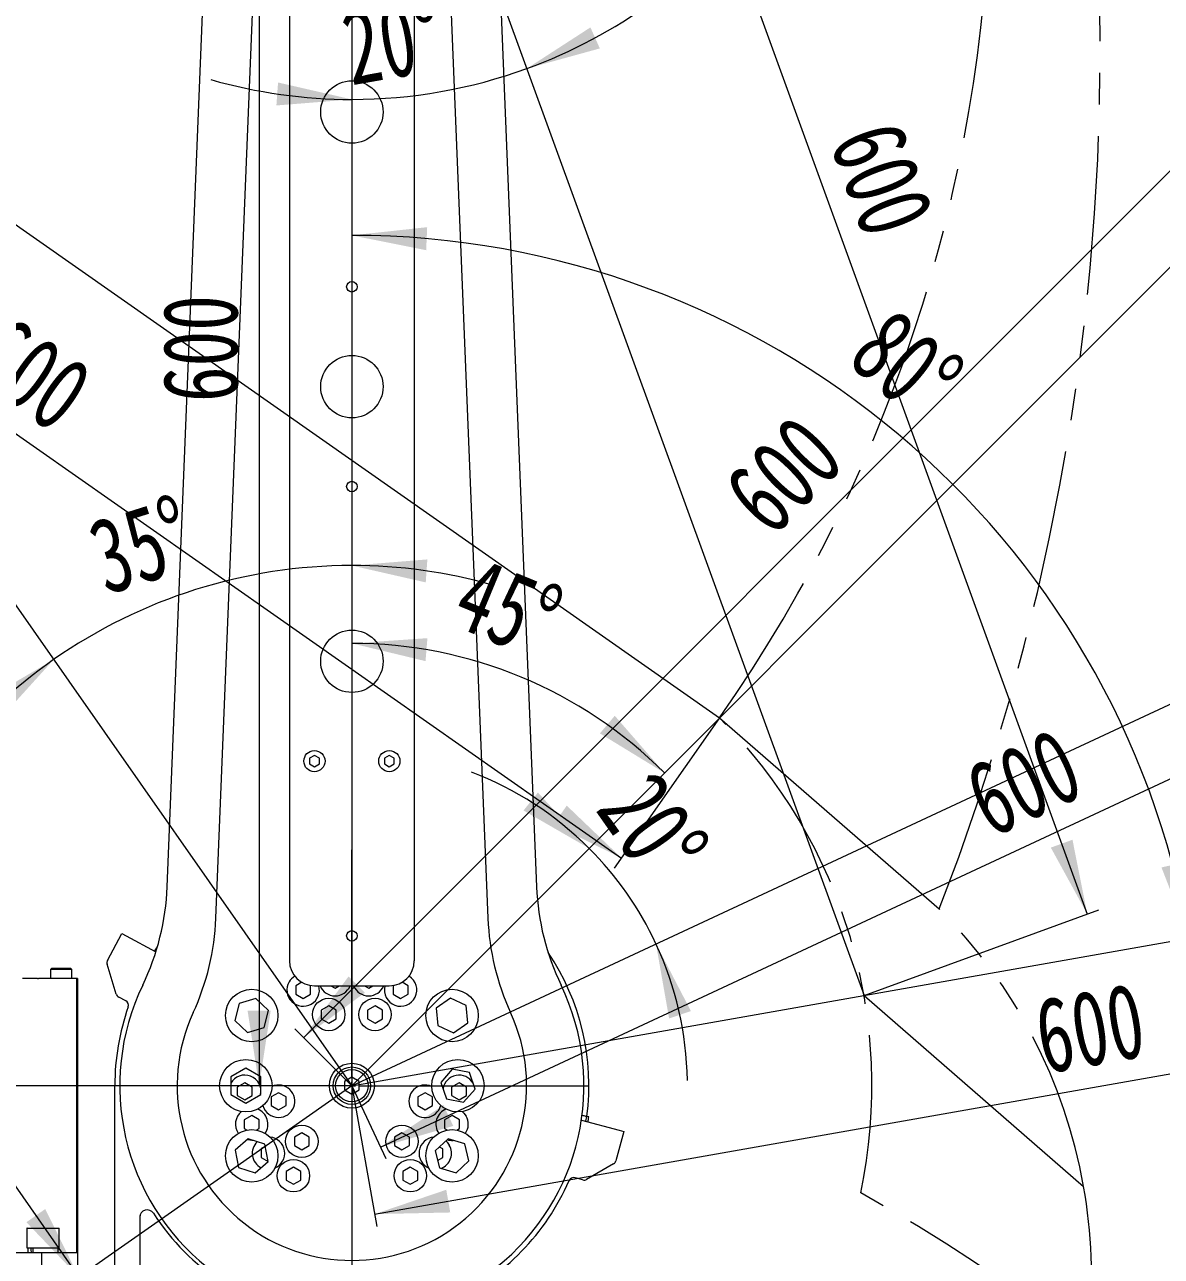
# Paper-space layout '草迹图' of a CAD drawing. Header units: millimetres. Extents: x 0 to 420, y 0 to 297.
# Drawn here: x 94.66 to 140.21, y 183.64 to 232.98 of the extents above; entities that cross this region are included whole.
import ezdxf

# ---------------------------------------------------------------- set-up
doc = ezdxf.new("R2010")
doc.units = ezdxf.units.MM
doc.linetypes.add('CENTERX2', pattern=[20.32, 12.7, -2.54, 2.54, -2.54])
doc.linetypes.add('PHANTOM', pattern=[12.7, 6.35, -1.27, 1.27, -1.27, 1.27, -1.27])
doc.layers.get('0').update_dxf_attribs({"lineweight": 18})
for name, color, linetype, lineweight in [('中心线层', 1, 'CENTERX2', 18), ('双点划线层', 7, 'PHANTOM', 18), ('标注层', 7, 'Continuous', 15), ('细实线层', 7, 'Continuous', 18)]:
    doc.layers.add(name, color=color, linetype=linetype, lineweight=lineweight)
doc.styles.add('SLDTEXTSTYLE6', font='', dxfattribs={"width": 0.7})
doc.styles.get('SLDTEXTSTYLE6').set_extended_font_data('宋体')
doc.dimstyles.new('SLDDIMSTYLE0', dxfattribs={"dimtxt": 3, "dimasz": 3, "dimexe": 0, "dimexo": 0.0625, "dimgap": 0.75, "dimtad": 1, "dimdec": 4, "dimlfac": 10, "dimzin": 12, "dimdsep": 46, "dimtxsty": 'SLDTEXTSTYLE6', "dimcen": 0.09, "dimdle": 6, "dimazin": 3, "dimtfac": 1, "dimtdec": 3, "dimtofl": 0, "dimtmove": 0, "dimatfit": 3, "dimfxl": 1, "dimfrac": 2, "dimtolj": 1, "dimarcsym": 0})
doc.dimstyles.new('SLDDIMSTYLE19', dxfattribs={"dimtxt": 3, "dimasz": 3, "dimexe": 0, "dimexo": 0.0625, "dimgap": 0.75, "dimtad": 1, "dimlfac": 10, "dimrnd": 1e-09, "dimzin": 4, "dimdsep": 46, "dimtxsty": 'SLDTEXTSTYLE6', "dimcen": 0.09, "dimdle": 6, "dimadec": 0, "dimazin": 1, "dimtfac": 1, "dimtdec": 3, "dimtofl": 0, "dimtmove": 0, "dimatfit": 3, "dimfxl": 1, "dimfrac": 2, "dimtolj": 1, "dimarcsym": 0})
doc.dimstyles.new('SLDDIMSTYLE5', dxfattribs={"dimtxt": 3, "dimasz": 3, "dimexe": 0, "dimexo": 0.0625, "dimgap": 0.75, "dimtad": 1, "dimdec": 6, "dimlfac": 10, "dimrnd": 1e-09, "dimzin": 12, "dimdsep": 46, "dimtxsty": 'SLDTEXTSTYLE6', "dimcen": 0.09, "dimdle": 6, "dimadec": 0, "dimazin": 3, "dimtfac": 1, "dimtdec": 3, "dimtofl": 0, "dimtmove": 0, "dimatfit": 3, "dimfxl": 1, "dimfrac": 2, "dimtolj": 1, "dimarcsym": 0})

# ---------------------------------------------------------------- blocks, each defined once
blk = doc.blocks.new('*X43')
at = {"layer": '标注层'}
for points in [[(107.775, 211.312), (110.735, 210.637), (110.8, 211.558)], [(95.825, 207.544), (93.206, 206.011), (93.788, 205.294)]]:
    blk.add_hatch(color=256, dxfattribs=at).paths.add_polyline_path(points, flags=0)
for start, end in [(90, 125), (74.2632, 90), (125, 140.7368)]:
    blk.add_arc((107.775, 190.478), 20.834, start, end, dxfattribs=at)
at = {"layer": '标注层', "insert": (97.017, 212.986), "char_height": 3, "width": 9.36911, "attachment_point": 1, "rotation": 17.5, "style": 'SLDTEXTSTYLE6'}
blk.add_mtext('35%%D', dxfattribs=at)
blk = doc.blocks.new('*X45')
at = {"layer": '标注层'}
for points in [[(87.263, 229.892), (89.163, 232.26), (88.363, 232.721)], [(83.095, 225.724), (80.266, 224.625), (80.728, 223.825)]]:
    blk.add_hatch(color=256, dxfattribs=at).paths.add_polyline_path(points, flags=0)
for start, end in [(325, 344.2383), (305, 325), (280.0331, 305)]:
    blk.add_arc((73.361, 239.627), 16.972, start, end, dxfattribs=at)
at = {"layer": '标注层', "insert": (74.952, 226.159), "char_height": 3, "width": 9.65298, "attachment_point": 1, "rotation": 21.6583, "style": 'SLDTEXTSTYLE6'}
blk.add_mtext('20%%D', dxfattribs=at)
blk = doc.blocks.new('*X47')
at = {"layer": '标注层'}
for points in [[(114.785, 231.219), (117.711, 232.026), (117.333, 232.868)], [(107.775, 229.983), (104.817, 230.661), (104.75, 229.741)]]:
    blk.add_hatch(color=256, dxfattribs=at).paths.add_polyline_path(points, flags=0)
for start, end in [(290, 305.9928), (270, 290), (254.0072, 270)]:
    blk.add_arc((107.775, 250.478), 20.495, start, end, dxfattribs=at)
at = {"layer": '标注层', "insert": (107.224, 233.497), "char_height": 3, "width": 8.8583, "attachment_point": 1, "rotation": 10, "style": 'SLDTEXTSTYLE6'}
blk.add_mtext('20%%D', dxfattribs=at)
blk = doc.blocks.new('*X48')
at = {"layer": '标注层'}
for points in [[(107.775, 208.195), (110.726, 207.484), (110.803, 208.404)], [(120.303, 203.006), (118.309, 205.295), (117.714, 204.589)]]:
    blk.add_hatch(color=256, dxfattribs=at).paths.add_polyline_path(points, flags=0)
blk.add_arc((107.775, 190.478), 17.717, 45, 90, dxfattribs=at)
at = {"layer": '标注层', "insert": (112.809, 211.755), "char_height": 3, "width": 9.78194, "attachment_point": 1, "rotation": 337.5, "style": 'SLDTEXTSTYLE6'}
blk.add_mtext('45%%D', dxfattribs=at)
blk = doc.blocks.new('*X51')
at = {"layer": '标注层'}
for points in [[(117.282, 199.985), (115.23, 202.221), (114.653, 201.501)], [(119.96, 196.16), (120.486, 193.171), (121.36, 193.467)]]:
    blk.add_hatch(color=256, dxfattribs=at).paths.add_polyline_path(points, flags=0)
for start, end in [(45, 69.1112), (25, 45), (0.8888, 25)]:
    blk.add_arc((107.775, 190.478), 13.445, start, end, dxfattribs=at)
at = {"layer": '标注层', "insert": (119.954, 203.268), "char_height": 3, "width": 9.68399, "attachment_point": 1, "rotation": 305, "style": 'SLDTEXTSTYLE6'}
blk.add_mtext('20%%D', dxfattribs=at)
blk = doc.blocks.new('*X57')
at = {"layer": '标注层'}
for points in [[(107.775, 224.537), (110.752, 223.944), (110.793, 224.866)], [(141.316, 196.392), (141.117, 199.421), (140.216, 199.221)]]:
    blk.add_hatch(color=256, dxfattribs=at).paths.add_polyline_path(points, flags=0)
blk.add_arc((107.775, 190.478), 34.059, 10, 90, dxfattribs=at)
at = {"layer": '标注层', "insert": (129.479, 221.775), "char_height": 3, "width": 10.12593, "attachment_point": 1, "rotation": 320, "style": 'SLDTEXTSTYLE6'}
blk.add_mtext('80%%D', dxfattribs=at)
blk = doc.blocks.new('*X59')
at = {"layer": '标注层'}
for points in [[(62.417, 231.965), (63.76, 229.242), (64.516, 229.772)], [(96.832, 182.815), (95.489, 185.538), (94.733, 185.008)]]:
    blk.add_hatch(color=256, dxfattribs=at).paths.add_polyline_path(points, flags=0)
for p, q in [((73.361, 239.627), (62.008, 231.678)), ((62.417, 231.965), (96.832, 182.815)), ((107.775, 190.478), (96.422, 182.529))]:
    blk.add_line(p, q, dxfattribs=at)
at = {"layer": '标注层', "insert": (81.29, 211.753), "char_height": 3, "width": 9.6915, "attachment_point": 1, "rotation": 305, "style": 'SLDTEXTSTYLE6'}
blk.add_mtext('600', dxfattribs=at)
blk = doc.blocks.new('*X60')
at = {"layer": '标注层'}
for points in [[(104.058, 250.478), (103.597, 247.478), (104.52, 247.478)], [(104.058, 190.478), (104.52, 193.478), (103.597, 193.478)]]:
    blk.add_hatch(color=256, dxfattribs=at).paths.add_polyline_path(points, flags=0)
for p, q in [((107.775, 250.478), (103.558, 250.478)), ((104.058, 250.478), (104.058, 190.478)), ((107.775, 190.478), (103.558, 190.478))]:
    blk.add_line(p, q, dxfattribs=at)
at = {"layer": '标注层', "insert": (100.191, 217.859), "char_height": 3, "width": 8.42346, "attachment_point": 1, "rotation": 90, "style": 'SLDTEXTSTYLE6'}
blk.add_mtext('600', dxfattribs=at)
blk = doc.blocks.new('*X61')
at = {"layer": '标注层'}
for points in [[(148.273, 234.833), (145.825, 233.038), (146.478, 232.385)], [(105.847, 192.407), (108.294, 194.202), (107.642, 194.854)]]:
    blk.add_hatch(color=256, dxfattribs=at).paths.add_polyline_path(points, flags=0)
for p, q in [((150.202, 232.904), (147.919, 235.187)), ((105.847, 192.407), (148.273, 234.833)), ((107.775, 190.478), (105.493, 192.76))]:
    blk.add_line(p, q, dxfattribs=at)
at = {"layer": '标注层', "insert": (122.474, 214.503), "char_height": 3, "width": 10.15153, "attachment_point": 1, "rotation": 45, "style": 'SLDTEXTSTYLE6'}
blk.add_mtext('600', dxfattribs=at)
blk = doc.blocks.new('*X62')
at = {"layer": '标注层'}
for points in [[(116.721, 253.734), (117.313, 250.757), (118.181, 251.073)], [(137.242, 197.352), (136.65, 200.329), (135.782, 200.014)]]:
    blk.add_hatch(color=256, dxfattribs=at).paths.add_polyline_path(points, flags=0)
for p, q in [((107.775, 250.478), (117.191, 253.905)), ((116.721, 253.734), (137.242, 197.352)), ((128.296, 194.096), (137.712, 197.523))]:
    blk.add_line(p, q, dxfattribs=at)
at = {"layer": '标注层', "insert": (129.72, 229.327), "char_height": 3, "width": 8.45615, "attachment_point": 1, "rotation": 290, "style": 'SLDTEXTSTYLE6'}
blk.add_mtext('600', dxfattribs=at)
blk = doc.blocks.new('*X63')
at = {"layer": '标注层'}
for points in [[(163.302, 213.373), (160.388, 212.524), (160.778, 211.687)], [(108.923, 188.016), (111.837, 188.866), (111.447, 189.702)]]:
    blk.add_hatch(color=256, dxfattribs=at).paths.add_polyline_path(points, flags=0)
for p, q in [((162.154, 215.835), (163.513, 212.92)), ((108.923, 188.016), (163.302, 213.373)), ((107.775, 190.478), (109.134, 187.563))]:
    blk.add_line(p, q, dxfattribs=at)
at = {"layer": '标注层', "insert": (132.105, 203.093), "char_height": 3, "width": 10.14163, "attachment_point": 1, "rotation": 25, "style": 'SLDTEXTSTYLE6'}
blk.add_mtext('600', dxfattribs=at)
blk = doc.blocks.new('*X65')
at = {"layer": '标注层'}
for points in [[(69.429, 234.012), (71.621, 231.913), (72.151, 232.669)], [(118.578, 199.597), (116.385, 201.696), (115.856, 200.94)]]:
    blk.add_hatch(color=256, dxfattribs=at).paths.add_polyline_path(points, flags=0)
for p, q in [((73.361, 239.627), (69.142, 233.602)), ((69.429, 234.012), (118.578, 199.597)), ((122.51, 205.213), (118.291, 199.188))]:
    blk.add_line(p, q, dxfattribs=at)
at = {"layer": '标注层', "insert": (94.076, 221.475), "char_height": 3, "width": 10.3031, "attachment_point": 1, "rotation": 325, "style": 'SLDTEXTSTYLE6'}
blk.add_mtext('600', dxfattribs=at)
blk = doc.blocks.new('*X72')
at = {"layer": '标注层'}
for points in [[(167.771, 195.752), (164.736, 195.686), (164.896, 194.777)], [(108.682, 185.333), (111.717, 185.4), (111.557, 186.309)]]:
    blk.add_hatch(color=256, dxfattribs=at).paths.add_polyline_path(points, flags=0)
for p, q in [((166.864, 200.897), (167.858, 195.26)), ((108.682, 185.333), (167.771, 195.752)), ((107.775, 190.478), (108.769, 184.841))]:
    blk.add_line(p, q, dxfattribs=at)
at = {"layer": '标注层', "insert": (134.976, 193.897), "char_height": 3, "width": 9.32574, "attachment_point": 1, "rotation": 10, "style": 'SLDTEXTSTYLE6'}
blk.add_mtext('600', dxfattribs=at)
blk = doc.blocks.new('*X73')
at = {"layer": '标注层'}
for points in [[(64.456, 190.478), (63.994, 187.478), (64.917, 187.478)], [(64.456, 129.828), (64.917, 132.828), (63.994, 132.828)]]:
    blk.add_hatch(color=256, dxfattribs=at).paths.add_polyline_path(points, flags=0)
for p, q in [((107.775, 190.478), (63.956, 190.478)), ((64.456, 190.478), (64.456, 129.828)), ((100.275, 129.828), (63.956, 129.828))]:
    blk.add_line(p, q, dxfattribs=at)
at = {"layer": '标注层', "insert": (60.589, 154.916), "char_height": 3, "width": 17.43352, "attachment_point": 1, "rotation": 90, "style": 'SLDTEXTSTYLE6'}
blk.add_mtext('606.50', dxfattribs=at)
blk = doc.blocks.new('*X74')
at = {"layer": '标注层'}
for points in [[(64.456, 250.478), (63.994, 247.478), (64.917, 247.478)], [(64.456, 190.478), (64.917, 193.478), (63.994, 193.478)]]:
    blk.add_hatch(color=256, dxfattribs=at).paths.add_polyline_path(points, flags=0)
for p, q in [((107.775, 250.478), (63.956, 250.478)), ((64.456, 250.478), (64.456, 190.478)), ((107.775, 190.478), (63.956, 190.478))]:
    blk.add_line(p, q, dxfattribs=at)
at = {"layer": '标注层', "insert": (60.589, 217.859), "char_height": 3, "width": 8.42346, "attachment_point": 1, "rotation": 90, "style": 'SLDTEXTSTYLE6'}
blk.add_mtext('600', dxfattribs=at)
blk = doc.blocks.new('SW_CENTERMARKSYMBOL_4')
at = {"layer": '中心线层', "color": 0}
for p, q in [((0, 0.3), (0, 9.45)), ((-0.3, 0), (-9.45, 0)), ((0, 0), (-0.15, 0)), ((0, 0), (0, 0.15)), ((0, 0), (0, -0.15)), ((0, 0), (0.15, 0)), ((0.3, 0), (9.45, 0)), ((0, -0.3), (0, -9.45))]:
    blk.add_line(p, q, dxfattribs=at)

psp = doc.layouts.new('草迹图')

# ---------------------------------------------------------------- linework, layer by layer
at = {"color": 7, "linetype": 'Continuous', "lineweight": 0}
for p, q in [((100.37488315, 198.44043999), (102.32674935, 246.65337919)), ((113.22356634, 246.65337919), (115.17543253, 198.44043999)), ((102.32567693, 197.18453218), (104.16589947, 242.63976765)), ((111.38441621, 242.63976765), (113.22463875, 197.18453218)), ((102.32567693, 197.18453218), (104.09036462, 240.77398544)), ((111.45995106, 240.77398544), (113.22463875, 197.18453218)), ((105.27515784, 234.86382626), (105.27515784, 225.76671496)), ((110.27515784, 234.86382626), (110.27515784, 225.76671496)), ((105.27515784, 225.76671496), (105.27515784, 225.33370226)), ((110.27515784, 225.76671496), (110.27515784, 225.33370226)), ((105.27515784, 225.33370226), (105.27515784, 224.62237739)), ((110.27515784, 225.33370226), (110.27515784, 224.62237739)), ((105.27515784, 224.62237739), (105.27515784, 224.18936469)), ((110.27515784, 224.62237739), (110.27515784, 224.18936469)), ((105.27515784, 224.18936469), (105.27515784, 212.76671496)), ((110.27515784, 224.18936469), (110.27515784, 212.76671496)), ((105.27515784, 212.76671496), (105.27515784, 212.33370226)), ((110.27515784, 212.76671496), (110.27515784, 212.33370226)), ((105.27515784, 212.33370226), (105.27515784, 211.62237739)), ((110.27515784, 212.33370226), (110.27515784, 211.62237739)), ((105.27515784, 211.62237739), (105.27515784, 211.18936469)), ((105.27515784, 211.18936469), (105.27515784, 202.09225339)), ((110.27515784, 211.62237739), (110.27515784, 211.18936469)), ((110.27515784, 211.18936469), (110.27515784, 202.09225339)), ((106.27515784, 203.70703983), (106.07683802, 203.59253983)), ((106.07683802, 203.59253983), (106.07683802, 203.36353983)), ((106.07683802, 203.36353983), (106.27515784, 203.24903983)), ((106.47347766, 203.59253983), (106.27515784, 203.70703983)), ((106.27515784, 203.24903983), (106.47347766, 203.36353983)), ((106.47347766, 203.36353983), (106.47347766, 203.59253983)), ((109.27515784, 203.70703983), (109.07683802, 203.59253983)), ((109.07683802, 203.59253983), (109.07683802, 203.36353983)), ((109.07683802, 203.36353983), (109.27515784, 203.24903983)), ((109.47347766, 203.59253983), (109.27515784, 203.70703983)), ((109.27515784, 203.24903983), (109.47347766, 203.36353983)), ((109.47347766, 203.36353983), (109.47347766, 203.59253983)), ((105.27515784, 202.09225339), (105.27515784, 201.38514661)), ((110.27515784, 202.09225339), (110.27515784, 201.38514661)), ((105.27515784, 201.38514661), (105.27515784, 199.27093305)), ((110.27515784, 201.38514661), (110.27515784, 199.27093305)), ((105.27515784, 199.27093305), (105.27515784, 198.56382626)), ((110.27515784, 199.27093305), (110.27515784, 198.56382626)), ((105.27515784, 198.56382626), (105.27515784, 195.47803983)), ((110.27515784, 198.56382626), (110.27515784, 195.47803983)), ((97.98425873, 195.49463589), (98.55567946, 196.56932199)), ((98.55567946, 196.56932199), (98.73226898, 196.47542768)), ((98.73226898, 196.47542768), (99.92182405, 195.84293003)), ((95.74015784, 195.17803983), (95.70015784, 195.13803983)), ((95.70015784, 195.13803983), (95.70015784, 194.77803983)), ((96.55015784, 195.13803983), (95.70015784, 195.13803983)), ((96.51015784, 195.17803983), (95.74015784, 195.17803983)), ((96.55015784, 195.13803983), (96.51015784, 195.17803983)), ((96.55015784, 194.77803983), (96.55015784, 195.13803983)), ((98.3346216, 194.14829384), (97.9695873, 195.34226724)), ((95.1785328, 194.77803983), (94.57233546, 194.77803983)), ((95.1785328, 194.77803983), (95.21595784, 194.77803983)), ((96.69555784, 194.77803983), (95.21595784, 194.77803983)), ((96.74525784, 194.77803983), (96.69555784, 194.77803983)), ((96.74530783, 194.77803983), (96.74525784, 194.77803983)), ((96.77515784, 194.77803983), (96.74525784, 194.77803983)), ((96.74530783, 194.77803983), (96.74530783, 183.77803983)), ((96.77515784, 194.77803983), (96.77515784, 183.77803983)), ((105.76421162, 194.61842715), (105.52595198, 194.48086788)), ((105.52595198, 194.48086788), (105.52595198, 194.13786788)), ((106.12004541, 194.48086788), (106.09734113, 194.4939762)), ((106.12004541, 194.13786788), (106.12004541, 194.48086788)), ((106.27515784, 194.47803983), (109.27515784, 194.47803983)), ((106.93631645, 194.47803983), (107.10248964, 194.38209969)), ((107.10248964, 194.38209969), (107.26866283, 194.47803983)), ((108.28165285, 194.47803983), (108.44782604, 194.38209969)), ((108.44782604, 194.38209969), (108.61399923, 194.47803983)), ((109.45297456, 194.4939762), (109.43027028, 194.48086788)), ((109.43027028, 194.48086788), (109.43027028, 194.13786788)), ((110.0243637, 194.48086788), (109.78610406, 194.61842715)), ((110.0243637, 194.13786788), (110.0243637, 194.48086788)), ((98.71995795, 193.87706245), (98.43198823, 194.03017867)), ((103.92866702, 193.96826472), (103.25635215, 193.77334753)), ((104.4336277, 193.48348155), (103.92866702, 193.96826472)), ((105.52595198, 194.13786788), (105.82299869, 193.96636788)), ((105.82299869, 193.96636788), (106.12004541, 194.13786788)), ((109.43027028, 194.13786788), (109.72731699, 193.96636788)), ((109.72731699, 193.96636788), (110.0243637, 194.13786788)), ((111.72554057, 193.98568167), (111.15355042, 193.58216307)), ((112.36099301, 193.69208297), (111.72554057, 193.98568167)), ((103.25635215, 193.77334753), (103.08899795, 193.09364718)), ((104.2662735, 192.8037812), (104.4336277, 193.48348155)), ((106.84810686, 193.67420938), (106.55106015, 193.50270938)), ((106.55106015, 193.50270938), (106.55106015, 193.15970938)), ((107.14515357, 193.50270938), (106.84810686, 193.67420938)), ((107.14515357, 193.15970938), (107.14515357, 193.50270938)), ((108.70220883, 193.67420938), (108.40516211, 193.50270938)), ((108.40516211, 193.50270938), (108.40516211, 193.15970938)), ((108.99925554, 193.50270938), (108.70220883, 193.67420938)), ((108.99925554, 193.15970938), (108.99925554, 193.50270938)), ((111.15355042, 193.58216307), (111.21701271, 192.88504576)), ((112.4244553, 192.99496567), (112.36099301, 193.69208297)), ((103.08899795, 193.09364718), (103.59395863, 192.60886401)), ((106.55106015, 193.15970938), (106.84810686, 192.98820938)), ((106.84810686, 192.98820938), (107.14515357, 193.15970938)), ((108.40516211, 193.15970938), (108.70220883, 192.98820938)), ((108.70220883, 192.98820938), (108.99925554, 193.15970938)), ((111.85246515, 192.59144706), (112.4244553, 192.99496567)), ((103.59395863, 192.60886401), (104.2662735, 192.8037812)), ((111.21701271, 192.88504576), (111.85246515, 192.59144706)), ((103.52487282, 191.17803977), (102.9187976, 190.82779296)), ((104.13123306, 190.82828663), (103.52487282, 191.17803977)), ((111.79703603, 191.13982562), (111.33797363, 190.61137344)), ((112.48422025, 191.00649201), (111.79703603, 191.13982562)), ((112.71234206, 190.34470621), (112.48422025, 191.00649201)), ((98.27515784, 185.79951382), (98.27515784, 190.47803983)), ((102.9187976, 190.82779296), (102.91908262, 190.12779302)), ((103.48105084, 190.59599522), (103.18400413, 190.42449522)), ((103.77809756, 190.42449522), (103.48105084, 190.59599522)), ((104.13151809, 190.12828669), (104.13123306, 190.82828663)), ((107.77515784, 190.82103983), (107.47811113, 190.64953983)), ((107.47811113, 190.64953983), (107.47811113, 190.30653983)), ((108.07220456, 190.64953983), (107.77515784, 190.82103983)), ((108.07220456, 190.30653983), (108.07220456, 190.64953983)), ((111.33797363, 190.61137344), (111.56609543, 189.94958765)), ((112.06926484, 190.59599522), (111.77221813, 190.42449522)), ((112.36631156, 190.42449522), (112.06926484, 190.59599522)), ((102.91908262, 190.12779302), (103.52544286, 189.77803989)), ((103.18400413, 190.42449522), (103.18400413, 190.08149522)), ((103.18400413, 190.08149522), (103.48105084, 189.90999522)), ((103.48105084, 189.90999522), (103.77809756, 190.08149522)), ((103.52544286, 189.77803989), (104.13151809, 190.12828669)), ((103.77809756, 190.08149522), (103.77809756, 190.42449522)), ((104.84071504, 190.19730475), (104.54366833, 190.02580475)), ((104.54366833, 190.02580475), (104.54366833, 189.68280475)), ((105.13776175, 190.02580475), (104.84071504, 190.19730475)), ((105.13776175, 189.68280475), (105.13776175, 190.02580475)), ((107.47811113, 190.30653983), (107.77515784, 190.13503983)), ((107.77515784, 190.13503983), (108.07220456, 190.30653983)), ((110.70960064, 190.19730475), (110.41255393, 190.02580475)), ((110.41255393, 190.02580475), (110.41255393, 189.68280475)), ((111.00664736, 190.02580475), (110.70960064, 190.19730475)), ((111.00664736, 189.68280475), (111.00664736, 190.02580475)), ((111.56609543, 189.94958765), (112.25327965, 189.81625403)), ((111.77221813, 190.42449522), (111.77221813, 190.08149522)), ((111.77221813, 190.08149522), (112.06926484, 189.90999522)), ((112.06926484, 189.90999522), (112.36631156, 190.08149522)), ((112.25327965, 189.81625403), (112.71234206, 190.34470621)), ((112.36631156, 190.08149522), (112.36631156, 190.42449522)), ((104.54366833, 189.68280475), (104.84071504, 189.51130475)), ((104.84071504, 189.51130475), (105.13776175, 189.68280475)), ((110.41255393, 189.68280475), (110.70960064, 189.51130475)), ((110.70960064, 189.51130475), (111.00664736, 189.68280475)), ((103.76076201, 189.28005764), (103.46371529, 189.10855764)), ((103.46371529, 189.10855764), (103.46371529, 188.76555764)), ((104.05780872, 189.10855764), (103.76076201, 189.28005764)), ((104.05780872, 188.76555764), (104.05780872, 189.10855764)), ((111.78955368, 189.28005764), (111.49250696, 189.10855764)), ((111.49250696, 189.10855764), (111.49250696, 188.76555764)), ((112.08660039, 189.10855764), (111.78955368, 189.28005764)), ((112.08660039, 188.76555764), (112.08660039, 189.10855764)), ((116.97258992, 189.10063532), (118.47891676, 188.69701626)), ((117.14343168, 189.05485841), (117.19519549, 189.24804357)), ((103.46371529, 188.76555764), (103.57559952, 188.70096126)), ((103.94618553, 188.70111196), (104.05780872, 188.76555764)), ((105.76776602, 188.59160535), (105.47071931, 188.42010535)), ((106.06481274, 188.42010535), (105.76776602, 188.59160535)), ((109.78254966, 188.59160535), (109.48550295, 188.42010535)), ((110.07959637, 188.42010535), (109.78254966, 188.59160535)), ((111.49250696, 188.76555764), (111.60413016, 188.70111196)), ((111.97471616, 188.70096126), (112.08660039, 188.76555764)), ((118.67210193, 188.64525245), (118.35707844, 187.46956879)), ((118.47891676, 188.69701626), (118.67210193, 188.64525245)), ((103.62370872, 188.35385712), (103.09812131, 187.89151755)), ((104.28690023, 188.12985486), (103.62370872, 188.35385712)), ((103.81481325, 188.28930888), (103.76076201, 188.28705764)), ((104.30477789, 188.04068469), (104.13638349, 187.94346215)), ((104.42450434, 187.44351302), (104.28690023, 188.12985486)), ((105.47071931, 188.42010535), (105.47071931, 188.07710535)), ((105.47071931, 188.07710535), (105.76776602, 187.90560535)), ((105.76776602, 187.90560535), (106.06481274, 188.07710535)), ((106.06481274, 188.07710535), (106.06481274, 188.42010535)), ((109.48550295, 188.42010535), (109.48550295, 188.07710535)), ((109.48550295, 188.07710535), (109.78254966, 187.90560535)), ((109.78254966, 187.90560535), (110.07959637, 188.07710535)), ((110.07959637, 188.07710535), (110.07959637, 188.42010535)), ((111.62710509, 188.34853593), (111.1182728, 187.86781803)), ((111.41393219, 187.94346215), (111.28011732, 188.0207202)), ((112.29783515, 188.14823319), (111.62710509, 188.34853593)), ((112.45973292, 187.46721255), (112.29783515, 188.14823319)), ((103.09812131, 187.89151755), (103.23572542, 187.20517572)), ((104.13638349, 187.94346215), (104.13638349, 187.60046215)), ((104.13638349, 187.60046215), (104.41805448, 187.43783933)), ((111.1182728, 187.86781803), (111.28017057, 187.18679739)), ((111.2098426, 187.48263097), (111.41393219, 187.60046215)), ((111.41393219, 187.60046215), (111.41393219, 187.94346215)), ((103.23572542, 187.20517572), (103.89891693, 186.98117346)), ((103.89891693, 186.98117346), (104.42450434, 187.44351302)), ((105.43320999, 187.21475639), (105.13616328, 187.04325639)), ((105.13616328, 187.04325639), (105.13616328, 186.70025639)), ((105.73025671, 187.04325639), (105.43320999, 187.21475639)), ((105.73025671, 186.70025639), (105.73025671, 187.04325639)), ((110.11710569, 187.21475639), (109.82005898, 187.04325639)), ((109.82005898, 187.04325639), (109.82005898, 186.70025639)), ((110.41415241, 187.04325639), (110.11710569, 187.21475639)), ((110.41415241, 186.70025639), (110.41415241, 187.04325639)), ((111.28017057, 187.18679739), (111.95090063, 186.98649465)), ((111.95090063, 186.98649465), (112.45973292, 187.46721255)), ((118.26389328, 187.34812752), (117.18263619, 186.72386345)), ((105.13616328, 186.70025639), (105.43320999, 186.52875639)), ((105.43320999, 186.52875639), (105.73025671, 186.70025639)), ((109.82005898, 186.70025639), (110.11710569, 186.52875639)), ((110.11710569, 186.52875639), (110.41415241, 186.70025639)), ((117.03087238, 186.70388337), (116.71583966, 186.78829613)), ((98.27515784, 185.11008342), (98.27515784, 185.79951382)), ((98.27515784, 176.55043367), (98.27515784, 185.11008342)), ((99.27515784, 185.27251865), (99.27515784, 185.14142117)), ((99.27515784, 185.14142117), (99.27515784, 175.87803983)), ((94.75168201, 184.76753983), (94.75168201, 183.97753983)), ((94.76168208, 184.77753983), (96.04168201, 184.77753983)), ((96.05168201, 183.97753983), (96.05168201, 184.76753983)), ((95.3557582, 183.77803983), (92.03692255, 183.77803983)), ((94.75168201, 183.97753983), (96.05168201, 183.97753983)), ((94.79137349, 183.97753983), (94.79137349, 183.77803983)), ((95.3557582, 182.57803983), (95.3557582, 183.77803983)), ((96.77515784, 183.77803983), (95.3557582, 183.77803983)), ((96.01199052, 183.77803983), (96.01199052, 183.97753983)), ((96.77515784, 183.77803983), (96.77515784, 182.57803983))]:
    psp.add_line(p, q, dxfattribs=at)
for points in [[(112.19834243, 189.44242064), (112.26234654, 189.38311471), (112.35247019, 189.26205764)], [(103.76076201, 188.28705764), (103.61086169, 188.30457848), (103.57768585, 188.31337253)], [(111.53952785, 188.26579757), (111.58967834, 188.21801921), (111.67980199, 188.09696215)]]:
    psp.add_lwpolyline(points, dxfattribs=at)
for centre, radius in [((107.77515784, 229.47803983), 1.25), ((107.77515784, 222.47803983), 0.21), ((107.77515784, 218.47803983), 1.25), ((107.77515784, 214.47803983), 0.21), ((107.77515784, 207.47803983), 1.25), ((106.27515784, 203.47803983), 0.425), ((109.27515784, 203.47803983), 0.425), ((107.77515784, 196.47803983), 0.21), ((103.76131283, 193.28856437), 1.05), ((106.84810686, 193.33120938), 0.65), ((108.70220883, 193.33120938), 0.65), ((111.78900286, 193.28856437), 1.05), ((103.52515784, 190.47803983), 1.05), ((112.02515784, 190.47803983), 1.05), ((107.77515784, 190.47803983), 0.9), ((107.77515784, 190.47803983), 0.75), ((107.77515784, 190.47803983), 0.65), ((103.76131283, 187.66751529), 1.05), ((105.76776602, 188.24860535), 0.65), ((109.78254966, 188.24860535), 0.65), ((111.78900286, 187.66751529), 1.05), ((105.43320999, 186.87175639), 0.65), ((110.11710569, 186.87175639), 0.65)]:
    psp.add_circle(centre, radius, dxfattribs=at)
for centre, radius, start, end in [((90.38306798, 198.84495145), 10, 334.308923801, 357.681687542), ((125.16724771, 198.84495145), 10, 182.318312458, 205.691076199), ((92.33386176, 197.58904364), 10, 335.273051093, 357.681687542), ((123.21645393, 197.58904364), 10, 182.318312458, 204.726948907), ((107.77515784, 190.47803983), 9.57568285, 144.499260216, 145.70470122), ((98.16084825, 195.40074158), 0.2, 152, 197), ((106.27515784, 195.47803983), 1, 180, 270), ((109.27515784, 195.47803983), 1, 270, 0), ((107.77515784, 190.47803983), 9.5, 352.560843177, 34.119015009), ((107.77515784, 190.47803983), 9.3, 154.308923801, 25.691076199), ((105.82299869, 194.30936788), 0.65, 150, 15.040117239), ((105.82299869, 194.30936788), 0.65, 121.301674843, 150), ((107.10248964, 194.72509969), 0.65, 202.339387617, 337.660612383), ((108.44782604, 194.72509969), 0.65, 202.339387617, 337.660612383), ((109.72731699, 194.30936788), 0.65, 164.959882761, 58.698325157), ((98.52588255, 194.20676819), 0.2, 197, 242), ((107.77515784, 190.47803983), 9.5, 160.597055861, 180), ((98.62606363, 193.70047294), 0.2, 340.597055861, 62), ((107.77515784, 190.47803983), 7, 155.273051093, 24.726948907), ((103.48105084, 190.25299522), 0.65, 348.200597877, 149.865506186), ((104.84071504, 189.85430475), 0.65, 270, 114.156990252), ((110.70960064, 189.85430475), 0.65, 65.843009759, 344.890341575), ((112.06926484, 190.25299522), 0.65, 30, 171.143869709), ((103.76076201, 188.93705764), 0.65, 325.653733655, 68.41608421), ((104.84071504, 189.85430475), 0.65, 195.109658414, 270), ((111.78955368, 188.93705764), 0.65, 111.58391579, 214.346266345), ((103.76076201, 188.93705764), 0.65, 128.969438214, 214.395984234), ((111.78955368, 188.93705764), 0.65, 325.604015766, 30), ((107.77515784, 190.47803983), 9.57568285, 351.29529878, 352.500739784), ((104.43343021, 187.77196215), 0.65, 134.624443971, 243.073092903), ((104.43343021, 187.77196215), 0.65, 293.062408884, 84.603784869), ((111.11688548, 187.77196215), 0.65, 95.396215212, 246.937591039), ((111.11688548, 187.77196215), 0.65, 291.119015296, 30), ((111.78955368, 188.93705764), 0.65, 252.484742598, 273.4761758), ((118.16389328, 187.5213326), 0.2, 300, 345), ((107.77515784, 190.47803983), 9.5, 295, 336.402944139), ((116.66407585, 186.59511096), 0.2, 75, 156.402944139), ((117.08263619, 186.89706853), 0.2, 255, 300), ((99.57515784, 185.20333604), 0.3, 32.751416224, 180), ((107.77515784, 190.47803983), 9.45, 212.751416224, 260.136162046), ((94.76168201, 184.76753983), 0.01, 90, 180), ((96.04168201, 184.76753983), 0.01, 360, 90)]:
    psp.add_arc(centre, radius, start, end, dxfattribs=at)
for centre, start_param, end_param in [((95.40168201, 183.39499886), 1.4831347145, 1.5118839206), ((95.40168201, 184.59639328), 1.6560556703, 1.6848898388)]:
    psp.add_ellipse(centre, major_axis=(-0.4048744, 6.95628753), ratio=0.0656494227, start_param=start_param, end_param=end_param, dxfattribs=at)
for points, knots in [([(117.00027905, 189.30027128), (117.02564259, 189.29347612), (117.07638471, 189.27988179), (117.13107156, 189.26521603), (117.16369684, 189.25650073), (117.18836932, 189.24991038), (117.19248866, 189.24878383), (117.19519549, 189.24804357)], [0, 0, 0, 0, 0.05034586659, 0.10072159653, 0.1270176157, 0.15265768091, 0.2017924597, 0.2017924597, 0.2017924597, 0.2017924597]), ([(117.26893553, 189.22828499), (117.2509551, 189.23308593), (117.22515378, 189.23997513), (117.20150348, 189.24633666), (117.1943346, 189.24826497)], [0, 0, 0, 0, 0.053820186626, 0.077230200007, 0.077230200007, 0.077230200007, 0.077230200007])]:
    psp.add_open_spline(points, degree=3, knots=knots, dxfattribs=at)
at = {"layer": '双点划线层'}
for centre, radius, start, end in [((73.36057166, 239.62716248), 60, 325, 35), ((42.76232701, 231.97006448), 95, 338.761018259, 21.238981741), ((107.77515784, 190.47803983), 20.83778132, 348.110293748, 45), ((116.57506238, 182.82087499), 20.83789608, 9.999992766, 44.99994436), ((93.79062293, 124.57583487), 70.55020438, 43.492581927, 60.8403098328), ((116.57506238, 182.82087499), 20.83789608, 354.47521474, 9.999992766)]:
    psp.add_arc(centre, radius, start, end, dxfattribs=at)
for points, knots in [([(122.50969432, 274.04174867), (148.45952084, 285.70224501), (196.23749045, 280.46419017), (220.31010691, 235.21417352), (226.86362302, 212.55913477), (226.86362302, 200.89693049)], [0, 0, 0, 0, 89.296800262, 123.2599750438, 163.0143961453, 163.0143961453, 163.0143961453, 163.0143961453]), ([(131.30969432, 266.38465067), (155.30711471, 277.9359228), (204.73690179, 273.34703004), (243.29252316, 201.31727091), (242.65767526, 142.88044496), (170.62121366, 135.60482969)], [0, 0, 0, 0, 101.4794959492, 139.2948273943, 288.8179804275, 288.8179804275, 288.8179804275, 288.8179804275])]:
    psp.add_open_spline(points, degree=3, knots=knots, dxfattribs=at)
at = {"layer": '标注层'}
for q in [(162.15366407, 215.83515372), (107.77515784, 189.97608165)]:
    psp.add_line((107.77515784, 190.47803983), q, dxfattribs=at)
at = {"layer": '细实线层'}
for p, q in [((107.77515784, 250.47803983), (107.77515784, 190.47803983)), ((107.77515784, 250.47803983), (128.29638446, 194.09643308)), ((73.36057166, 239.62716248), (107.77515784, 190.47803983)), ((73.36057166, 239.62716248), (122.50969432, 205.2125763)), ((107.77515784, 190.47803983), (150.20156471, 232.9044467)), ((122.50969432, 205.2125763), (131.30969432, 197.5554783)), ((107.77515784, 190.47803983), (166.86362302, 200.89693049)), ((128.29638446, 194.09643308), (137.09638446, 186.43933508))]:
    psp.add_line(p, q, dxfattribs=at)

# ---------------------------------------------------------------- block references
at = {"layer": '中心线层'}
psp.add_blockref('SW_CENTERMARKSYMBOL_4', (107.77515784, 190.47803983), dxfattribs=at)

# ---------------------------------------------------------------- dimensions: what is measured, and where the dimension line sits
at = {"layer": '标注层'}
for base, p1, p2, angle, dimstyle, picture, middle in [((137.2420017096, 197.3523714826), (107.7751578423, 250.4780398274), (128.2963844597, 194.0964330765), 290, 'SLDDIMSTYLE5', '*X62', (126.9813884009, 225.5431748581)), ((64.4557068637, 190.4780398274), (107.7751578424, 250.4780398274), (107.7751578423, 190.4780398274), 90, 'SLDDIMSTYLE5', '*X74', (64.4557068637, 220.4780398274)), ((104.0580443228, 190.4780398274), (107.7751578423, 250.4780398274), (107.7751578423, 190.4780398274), 90, 'SLDDIMSTYLE5', '*X60', (104.0580443227, 220.4780398274)), ((96.8317989837, 182.8154174612), (73.3605716613, 239.6271624847), (107.7751578423, 190.4780398274), 305, 'SLDDIMSTYLE5', '*X59', (79.6245058931, 207.3899787898)), ((118.5778608133, 199.5973361202), (73.3605716613, 239.6271624847), (122.5096943186, 205.2125763036), 325, 'SLDDIMSTYLE5', '*X65', (94.0032994846, 216.8046292107)), ((148.2730432374, 234.8329681747), (107.7751578423, 190.4780398274), (150.2015647136, 232.9044466985), 45, 'SLDDIMSTYLE5', '*X61', (127.0598398018, 213.6197647391)), ((163.3016214823, 213.3733511084), (107.7751578423, 190.4780398274), (162.1536640712, 215.8351537209), 25, 'SLDDIMSTYLE5', '*X63', (136.1123683678, 200.6947941616)), ((167.7707672067, 195.7522601713), (107.7751578423, 190.4780398274), (166.8636230231, 200.8969304874), 10, 'SLDDIMSTYLE5', '*X72', (138.2265346163, 190.5428148413)), ((64.45570686, 129.82803983), (107.77515784, 190.47803983), (100.27515784, 129.82803983), 90, 'SLDDIMSTYLE19', '*X73', (64.45570686, 160.15303983))]:
    dim = psp.add_linear_dim(base=base, p1=p1, p2=p2, angle=angle, dimstyle=dimstyle, override={"dimsah": 1, "dimtzin": 12}, dxfattribs=at)
    dim.commit()
    dim.dimension.update_dxf_attribs({"geometry": picture, "text_midpoint": middle, "dimtype": 160})
for base, line1, line2, picture, middle in [((101.510226, 210.34786511), ((73.36057166, 239.62716248), (107.77515784, 190.47803983)), ((107.77515784, 250.47803983), (107.77515784, 190.47803983)), '*X43', (101.510226, 210.34786511)), ((111.33407576, 230.29441332), ((128.29638446, 194.09643308), (107.77515784, 250.47803983)), ((107.77515784, 190.47803983), (107.77515784, 250.47803983)), '*X47', (111.33407576, 230.29441332)), ((114.55516222, 206.84641835), ((107.77515784, 190.47803983), (150.20156471, 232.9044467)), ((107.77515784, 250.47803983), (107.77515784, 190.47803983)), '*X48', (114.55516222, 206.84641835)), ((129.66765882, 216.56850652), ((107.77515784, 190.47803983), (166.86362302, 200.89693049)), ((107.77515784, 250.47803983), (107.77515784, 190.47803983)), '*X57', (129.66765882, 216.56850652)), ((85.36172295, 227.6260112), ((107.77515784, 190.47803983), (73.36057166, 239.62716248)), ((122.50969432, 205.2125763), (73.36057166, 239.62716248)), '*X45', (79.62450589, 223.85318416)), ((118.78862448, 198.18975219), ((150.20156471, 232.9044467), (107.77515784, 190.47803983)), ((162.15366407, 215.83515372), (107.77515784, 190.47803983)), '*X51', (118.78862448, 198.18975219))]:
    dim = psp.add_angular_dim_2l(base=base, line1=line1, line2=line2, dimstyle='SLDDIMSTYLE0', override={"dimtad": 1, "dimtih": 0, "dimtoh": 0, "dimsah": 1, "dimtdec": 2, "dimtzin": 12}, dxfattribs=at)
    dim.commit()
    dim.dimension.update_dxf_attribs({"geometry": picture, "text_midpoint": middle, "dimtype": 162})

doc.saveas('drawing.dxf')
